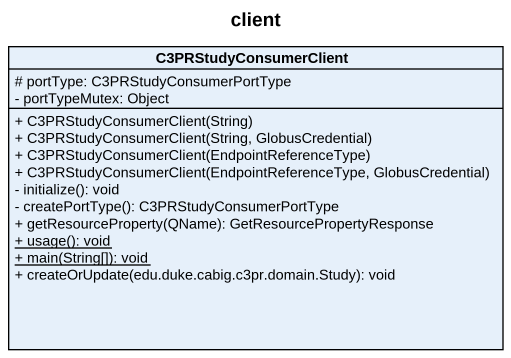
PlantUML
@startuml
title client
hide circle
hide empty members
skinparam classAttributeIconSize 0
class C3PRStudyConsumerClient {
  # portType: C3PRStudyConsumerPortType
  - portTypeMutex: Object
  + C3PRStudyConsumerClient(String)
  + C3PRStudyConsumerClient(String, GlobusCredential)
  + C3PRStudyConsumerClient(EndpointReferenceType)
  + C3PRStudyConsumerClient(EndpointReferenceType, GlobusCredential)
  - initialize(): void
  - createPortType(): C3PRStudyConsumerPortType
  + getResourceProperty(QName): GetResourcePropertyResponse
  {static} + usage(): void
  {static} + main(String[]): void
  + createOrUpdate(edu.duke.cabig.c3pr.domain.Study): void
}
@enduml
